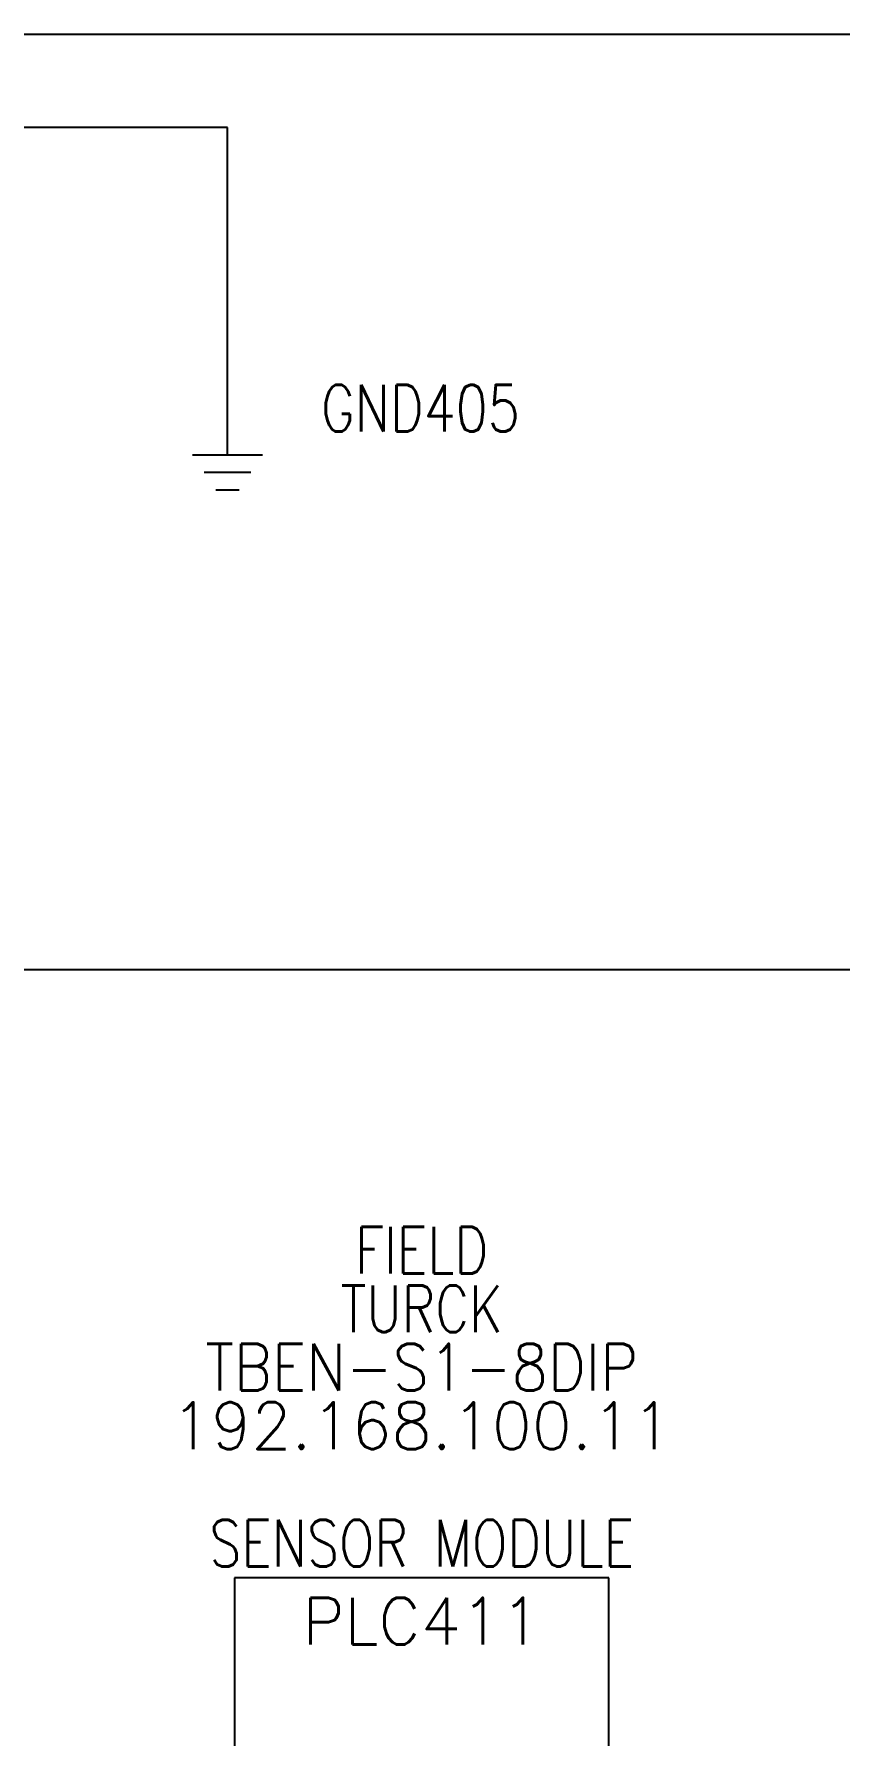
# Model space of a CAD drawing. Header units: inches. Extents: x 0 to 34.2, y 0 to 22.
# Drawn here: x 9.483 to 11.637, y 14.202 to 18.75 of the extents above; entities that cross this region are included whole.
import ezdxf
from ezdxf.enums import TextEntityAlignment as Align

# ---------------------------------------------------------------- set-up
doc = ezdxf.new("R2010")
doc.units = ezdxf.units.IN
doc.header["$MEASUREMENT"] = 0
for name, color, linetype in [('BLU_WHT_12AWG', 4, 'Continuous'), ('DESC', 150, 'Continuous'), ('GRN_14AWG', 3, 'Continuous'), ('LOC', 8, 'Continuous'), ('MISC', 7, 'Continuous'), ('SYMS', 7, 'Continuous'), ('TAGS', 1, 'Continuous')]:
    doc.layers.add(name, color=color, linetype=linetype)
doc.styles.add('WD', font='romans.shx', dxfattribs={"height": 0.185})

# ---------------------------------------------------------------- blocks, each defined once
blk = doc.blocks.new('HDV1_GND_TMK')
for p, q in [((0, 0.125), (0, 0.25)), ((0.09375, 0.125), (-0.09375, 0.125)), ((0.0625, 0.078125), (-0.0625, 0.078125)), ((0.03125, 0.03125), (-0.03125, 0.03125))]:
    blk.add_line(p, q)
at = {"style": 'WD', "width": 0.8}
for tag, p in [('INST', (0.25, 0.5625)), ('LOC', (0.25, 0.40625)), ('TAG1', (0.25, 0.25)), ('DESC1', (0.25, 0.09375)), ('DESC2', (0.25, -0.0625))]:
    blk.add_attdef(tag, text='', height=0.125, dxfattribs=at).set_placement(p, align=Align.MIDDLE_LEFT)
at = {"style": 'WD', "flags": 1}
for tag in ['ASSYCODE', 'CAT', 'X4TERM01', 'MFG', 'FAMILY']:
    blk.add_attdef(tag, (0, 0.25), '', height=0.01, dxfattribs=at)
blk = doc.blocks.new('PLCIO_10EE3')
at = {"layer": 'SYMS'}
for p, q in [((0.5, 0.5), (-0.5, 0.5)), ((-0.5, 0.5), (-0.5, -7.125)), ((0.5, -7.125), (0.5, 0.5))]:
    blk.add_line(p, q, dxfattribs=at)
at = {"layer": 'SYMS', "style": 'WD'}
for tag, width, p in [('INST', 0.8, (0, 1.4821)), ('LOC', 0.8, (0, 1.3125)), ('MFG', 0.8, (0, 1.1562)), ('CAT', 0.9, (0, 1)), ('DESC', 0.8, (0, 0.5296))]:
    blk.add_attdef(tag, text='', height=0.125, dxfattribs=dict(at, width=width)).set_placement(p, align=Align.CENTER)
at = {"layer": 'SYMS', "linetype": 'Continuous', "style": 'WD', "flags": 9}
blk.add_attdef('ASSYCODE', text='', height=0.01, dxfattribs=at).set_placement((0.23, 1.0714), align=Align.CENTER)
at = {"layer": 'SYMS', "style": 'WD'}
for tag, p in [('LINE1', (0, 0.8438)), ('LINE2', (0, 0.6875)), ('TAG', (0, 0.3215))]:
    blk.add_attdef(tag, text='', height=0.125, dxfattribs=at).set_placement(p, align=Align.CENTER)
at = {"layer": 'SYMS', "style": 'WD', "flags": 1}
for tag, p, height in [('X4TERM01L', (-0.4375, 0), 0.0125), ('X1TERM01R', (0.4375, 0), 0.0125), ('X4TERM02', (-0.4375, -0.75), 0.01), ('X4TERM03', (-0.4375, -1.5), 0.01), ('X4TERM04', (-0.4375, -2.25), 0.01), ('X4TERM05', (-0.4375, -3), 0.01), ('X4TERM06', (-0.4375, -3.75), 0.01), ('X4TERM07', (-0.4375, -4.5), 0.01), ('X4TERM08', (-0.4375, -5.25), 0.01), ('X4TERM09', (-0.4375, -6), 0.01), ('X4TERM10L', (-0.4375, -6.75), 0.01), ('X1TERM10R', (0.4375, -6.75), 0.01)]:
    blk.add_attdef(tag, p, '', height=height, dxfattribs=at)
at = {"layer": 'SYMS', "style": 'WD'}
for tag, width, p in [('TERMDESC01L', 0.8, (-0.625, -0.0625)), ('TERM01R', 0.9, (0.4375, -0.0938)), ('TERMDESC02', 0.9, (-0.625, -0.8125)), ('TERMDESC03', 0.9, (-0.625, -1.5625)), ('TERMDESC04', 0.9, (-0.625, -2.3125)), ('TERMDESC05', 0.9, (-0.625, -3.0625)), ('TERMDESC06', 0.9, (-0.625, -3.8125)), ('TERMDESC07', 0.9, (-0.625, -4.5625)), ('TERMDESC08', 0.9, (-0.625, -5.3125)), ('TERMDESC09', 0.9, (-0.625, -6.0625)), ('TERMDESC10L', 0.8, (-0.625, -6.8125)), ('TERM10R', 0.9, (0.4375, -6.8438))]:
    blk.add_attdef(tag, text='', height=0.125, dxfattribs=dict(at, width=width)).set_placement(p, align=Align.TOP_RIGHT)
for tag, width, p in [('TERMDESC01R', 0.8, (0.625, -0.0625)), ('TERM01L', 0.9, (-0.4375, -0.0938)), ('TERM02', 0.9, (-0.4375, -0.9062)), ('TERM03', 0.9, (-0.4375, -1.6562)), ('TERM04', 0.9, (-0.4375, -2.4062)), ('TERM05', 0.9, (-0.4375, -3.1562)), ('TERM06', 0.9, (-0.4375, -3.9062)), ('TERM07', 0.9, (-0.4375, -4.6562)), ('TERM08', 0.9, (-0.4375, -5.4062)), ('TERM09', 0.9, (-0.4375, -6.1562)), ('TERMDESC10R', 0.8, (0.625, -6.8125)), ('TERM10L', 0.9, (-0.4375, -6.8438))]:
    blk.add_attdef(tag, text='', height=0.125, dxfattribs=dict(at, width=width)).set_placement(p, align=Align.TOP_LEFT)
at = {"layer": 'SYMS', "style": 'WD', "width": 0.9}
for tag, p in [('DESCA02', (1.25, -0.7188)), ('DESCB02', (1.25, -0.875)), ('DESCC02', (1.25, -1.0312)), ('DESCD02', (1.25, -1.1875)), ('DESCE02', (1.25, -1.3438)), ('DESCA03', (1.25, -1.4688)), ('DESCB03', (1.25, -1.625)), ('DESCC03', (1.25, -1.7812)), ('DESCD03', (1.25, -1.9375)), ('DESCE03', (1.25, -2.0938)), ('DESCA04', (1.25, -2.2188)), ('DESCB04', (1.25, -2.375)), ('DESCC04', (1.25, -2.5312)), ('DESCD04', (1.25, -2.6875)), ('DESCE04', (1.25, -2.8438)), ('DESCA05', (1.25, -2.9688)), ('DESCB05', (1.25, -3.125)), ('DESCC05', (1.25, -3.2812)), ('DESCD05', (1.25, -3.4375)), ('DESCE05', (1.25, -3.5938)), ('DESCA06', (1.25, -3.7188)), ('DESCB06', (1.25, -3.875)), ('DESCC06', (1.25, -4.0312)), ('DESCD06', (1.25, -4.1875)), ('DESCE06', (1.25, -4.3438)), ('DESCA07', (1.25, -4.4688)), ('DESCB07', (1.25, -4.625)), ('DESCC07', (1.25, -4.7812)), ('DESCD07', (1.25, -4.9375)), ('DESCE07', (1.25, -5.0938)), ('DESCA08', (1.25, -5.2188)), ('DESCB08', (1.25, -5.375)), ('DESCC08', (1.25, -5.5312)), ('DESCD08', (1.25, -5.6875)), ('DESCE08', (1.25, -5.8438)), ('DESCA09', (1.25, -5.9688)), ('DESCB09', (1.25, -6.125)), ('DESCC09', (1.25, -6.2812)), ('DESCD09', (1.25, -6.4375)), ('DESCE09', (1.25, -6.5938))]:
    blk.add_attdef(tag, p, '', height=0.125, dxfattribs=at)
at = {"layer": 'SYMS', "style": 'WD', "width": 0.8}
for tag, p in [('TAGA02', (0, -0.75)), ('TAGA03', (0, -1.5)), ('TAGA04', (0, -2.25)), ('TAGA05', (0, -3)), ('TAGA06', (0, -3.75)), ('TAGA07', (0, -4.5)), ('TAGA08', (0, -5.25)), ('TAGA09', (0, -6))]:
    blk.add_attdef(tag, text='', height=0.125, dxfattribs=at).set_placement(p, align=Align.MIDDLE_CENTER)

msp = doc.modelspace()

# ---------------------------------------------------------------- linework, layer by layer
at = {"layer": 'BLU_WHT_12AWG'}
for p, q in [((9.0625, 18.75), (14.9375, 18.75)), ((8.9375, 16.25), (15, 16.25))]:
    msp.add_line(p, q, dxfattribs=at)
at = {"layer": 'GRN_14AWG'}
for p, q in [((10, 18.5), (9.0625, 18.5)), ((10, 17.75), (10, 18.5))]:
    msp.add_line(p, q, dxfattribs=at)

# ---------------------------------------------------------------- block references
at = {"layer": 'SYMS'}
ref = msp.add_blockref('HDV1_GND_TMK', (10, 17.5), dxfattribs=at)
ref.add_attrib('TAG1', 'GND405', dxfattribs={"layer": 'TAGS', "height": 0.125, "style": 'WD', "width": 0.8}).set_placement((10.25, 17.75), align=Align.MIDDLE_LEFT)
ref = msp.add_blockref('PLCIO_10EE3', (10.519, 14.125), dxfattribs=at)
ref.add_attrib('LOC', 'FIELD', dxfattribs={"layer": 'LOC', "height": 0.125, "style": 'WD', "width": 0.8}).set_placement((10.519, 15.4375), align=Align.CENTER)
ref.add_attrib('MFG', 'TURCK', dxfattribs={"layer": 'MISC', "height": 0.125, "style": 'WD', "width": 0.8}).set_placement((10.519, 15.2812), align=Align.CENTER)
ref.add_attrib('DESC', 'SENSOR MODULE', dxfattribs={"layer": 'DESC', "height": 0.125, "style": 'WD', "width": 0.8}).set_placement((10.519, 14.6546), align=Align.CENTER)
ref.add_attrib('LINE1', '192.168.100.11', dxfattribs={"layer": 'MISC', "height": 0.125, "style": 'WD'}).set_placement((10.519, 14.9688), align=Align.CENTER)
ref.add_attrib('TAG', 'PLC411', dxfattribs={"layer": 'TAGS', "height": 0.125, "style": 'WD'}).set_placement((10.519, 14.4465), align=Align.CENTER)
ref.add_attrib('CAT', 'TBEN-S1-8DIP', dxfattribs={"layer": 'MISC', "height": 0.125, "style": 'WD', "width": 0.9}).set_placement((10.519, 15.125), align=Align.CENTER)

doc.saveas('drawing.dxf')
